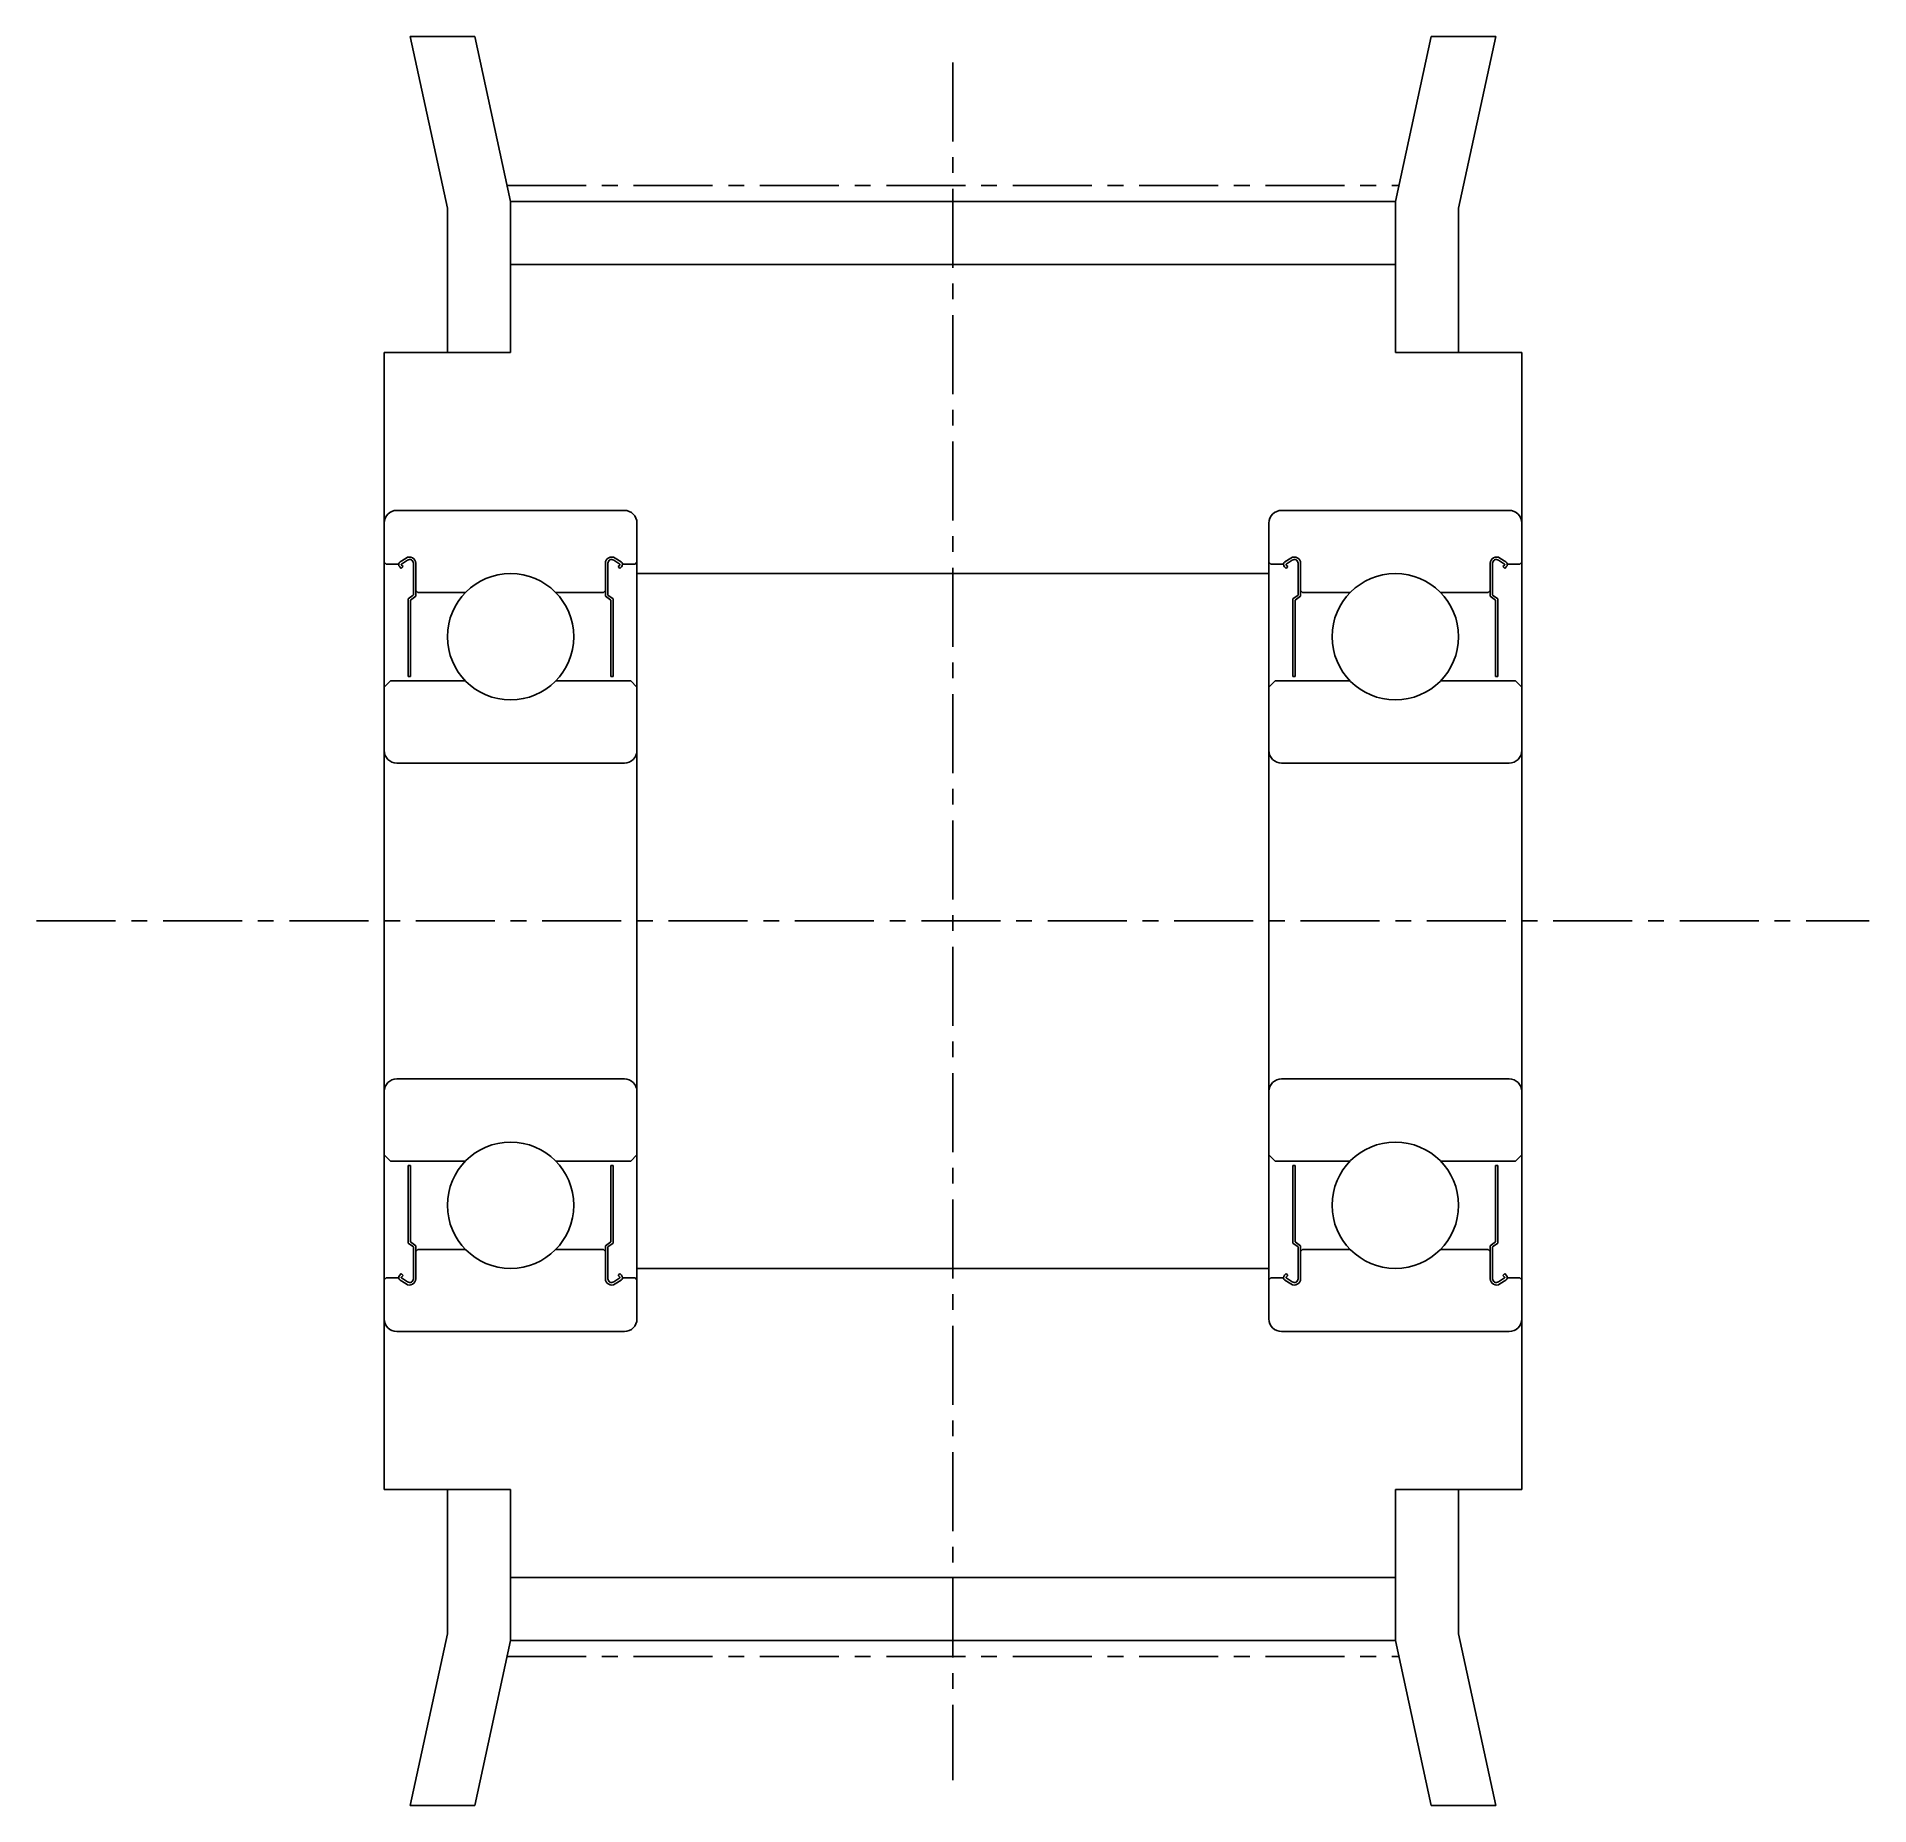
# Model space of a CAD drawing. Extents: x -286 to -130, y -61 to 66.
# Drawn here: x -159.05 to -130.05, y 37.91 to 65.91 of the extents above; entities outside this region: 2.
import ezdxf

# ---------------------------------------------------------------- set-up
doc = ezdxf.new("R2010")
doc.units = 0
doc.linetypes.add('CENTER', pattern=[2, 1.25, -0.25, 0.25, -0.25])
doc.layers.get('0').update_dxf_attribs({"linetype": 'CONTINUOUS'})
doc.layers.add('CENTER', color=1, linetype='CENTER')

msp = doc.modelspace()

# ---------------------------------------------------------------- linework, layer by layer
for p, q in [((-153.142, 65.914), (-152.551, 63.196)), ((-153.142, 65.914), (-152.118, 65.914)), ((-152.118, 65.914), (-151.551, 63.304)), ((-136.983, 65.914), (-137.551, 63.304)), ((-135.959, 65.914), (-136.983, 65.914)), ((-135.959, 65.914), (-136.551, 63.196)), ((-151.551, 63.304), (-137.551, 63.304)), ((-151.551, 63.304), (-151.551, 60.914)), ((-137.551, 63.304), (-137.551, 60.914)), ((-152.551, 63.196), (-152.551, 60.914)), ((-136.551, 63.196), (-136.551, 60.914)), ((-151.551, 62.309), (-137.551, 62.309)), ((-153.551, 60.914), (-153.551, 42.914)), ((-151.551, 60.914), (-153.551, 60.914)), ((-137.551, 60.914), (-135.551, 60.914)), ((-135.551, 60.914), (-135.551, 42.914)), ((-149.751, 58.414), (-153.351, 58.414)), ((-139.351, 58.414), (-135.751, 58.414)), ((-153.551, 58.214), (-153.551, 45.614)), ((-149.551, 58.214), (-149.551, 45.614)), ((-139.551, 58.214), (-139.551, 45.614)), ((-135.551, 58.214), (-135.551, 45.614)), ((-153.551, 57.594), (-153.521, 57.564)), ((-153.32, 57.564), (-153.52, 57.564)), ((-153.28, 57.496), (-153.306, 57.52)), ((-153.206, 57.66), (-153.299, 57.598)), ((-153.28, 57.496), (-153.252, 57.524)), ((-153.252, 57.524), (-153.278, 57.549)), ((-153.184, 57.626), (-153.276, 57.565)), ((-153.09, 57.074), (-153.09, 57.576)), ((-153.05, 57.054), (-153.05, 57.576)), ((-150.051, 57.576), (-150.051, 57.054)), ((-150.011, 57.576), (-150.011, 57.074)), ((-149.825, 57.565), (-149.917, 57.626)), ((-149.802, 57.598), (-149.895, 57.66)), ((-149.823, 57.549), (-149.849, 57.524)), ((-149.849, 57.524), (-149.821, 57.496)), ((-149.795, 57.52), (-149.821, 57.496)), ((-149.581, 57.564), (-149.781, 57.564)), ((-149.551, 57.594), (-149.581, 57.564)), ((-139.551, 57.594), (-139.521, 57.564)), ((-139.52, 57.564), (-139.32, 57.564)), ((-139.306, 57.52), (-139.28, 57.496)), ((-139.299, 57.598), (-139.206, 57.66)), ((-139.252, 57.524), (-139.28, 57.496)), ((-139.278, 57.549), (-139.252, 57.524)), ((-139.276, 57.565), (-139.184, 57.626)), ((-139.091, 57.576), (-139.091, 57.074)), ((-139.05, 57.576), (-139.05, 57.054)), ((-136.051, 57.054), (-136.051, 57.576)), ((-136.011, 57.074), (-136.011, 57.576)), ((-135.917, 57.626), (-135.825, 57.565)), ((-135.895, 57.66), (-135.802, 57.598)), ((-135.849, 57.524), (-135.823, 57.549)), ((-135.821, 57.496), (-135.849, 57.524)), ((-135.821, 57.496), (-135.795, 57.52)), ((-135.781, 57.564), (-135.581, 57.564)), ((-135.551, 57.594), (-135.581, 57.564)), ((-153.021, 57.114), (-153.05, 57.144)), ((-150.051, 57.144), (-150.081, 57.114)), ((-139.05, 57.144), (-139.021, 57.114)), ((-136.081, 57.114), (-136.051, 57.144)), ((-153.174, 57.012), (-153.091, 57.074)), ((-153.174, 55.786), (-153.174, 57.012)), ((-153.134, 56.992), (-153.05, 57.054)), ((-153.134, 55.786), (-153.134, 56.992)), ((-152.265, 57.114), (-153.02, 57.114)), ((-150.081, 57.114), (-150.836, 57.114)), ((-150.051, 57.054), (-149.967, 56.992)), ((-150.011, 57.074), (-149.927, 57.012)), ((-149.967, 56.992), (-149.967, 55.786)), ((-149.927, 57.012), (-149.927, 55.786)), ((-139.091, 57.074), (-139.174, 57.012)), ((-139.174, 57.012), (-139.174, 55.786)), ((-139.05, 57.054), (-139.134, 56.992)), ((-139.134, 56.992), (-139.134, 55.786)), ((-139.02, 57.114), (-138.265, 57.114)), ((-136.836, 57.114), (-136.081, 57.114)), ((-135.967, 56.992), (-136.051, 57.054)), ((-135.927, 57.012), (-136.011, 57.074)), ((-135.967, 55.786), (-135.967, 56.992)), ((-135.927, 55.786), (-135.927, 57.012)), ((-153.451, 55.714), (-153.551, 55.614)), ((-152.265, 55.714), (-153.451, 55.714)), ((-153.174, 55.786), (-153.134, 55.786)), ((-149.651, 55.714), (-150.836, 55.714)), ((-149.967, 55.786), (-149.927, 55.786)), ((-149.551, 55.614), (-149.651, 55.714)), ((-139.551, 55.614), (-139.451, 55.714)), ((-139.451, 55.714), (-138.265, 55.714)), ((-139.134, 55.786), (-139.174, 55.786)), ((-136.836, 55.714), (-135.651, 55.714)), ((-135.927, 55.786), (-135.967, 55.786)), ((-135.651, 55.714), (-135.551, 55.614)), ((-149.751, 54.414), (-153.351, 54.414)), ((-139.351, 54.414), (-135.751, 54.414)), ((-149.751, 49.414), (-153.351, 49.414)), ((-139.351, 49.414), (-135.751, 49.414)), ((-153.451, 48.114), (-153.551, 48.214)), ((-149.551, 48.214), (-149.651, 48.114)), ((-139.551, 48.214), (-139.451, 48.114)), ((-135.651, 48.114), (-135.551, 48.214)), ((-152.265, 48.114), (-153.451, 48.114)), ((-153.174, 46.815), (-153.174, 48.041)), ((-153.134, 48.041), (-153.174, 48.041)), ((-153.134, 46.835), (-153.134, 48.041)), ((-149.651, 48.114), (-150.836, 48.114)), ((-149.967, 48.041), (-149.967, 46.835)), ((-149.927, 48.041), (-149.967, 48.041)), ((-149.927, 48.041), (-149.927, 46.815)), ((-139.451, 48.114), (-138.265, 48.114)), ((-139.174, 48.041), (-139.134, 48.041)), ((-139.174, 48.041), (-139.174, 46.815)), ((-139.134, 48.041), (-139.134, 46.835)), ((-136.836, 48.114), (-135.651, 48.114)), ((-135.967, 48.041), (-135.927, 48.041)), ((-135.967, 46.835), (-135.967, 48.041)), ((-135.927, 46.815), (-135.927, 48.041)), ((-153.09, 46.753), (-153.174, 46.815)), ((-153.05, 46.773), (-153.134, 46.835)), ((-153.09, 46.251), (-153.09, 46.753)), ((-153.05, 46.251), (-153.05, 46.773)), ((-153.05, 46.684), (-153.02, 46.714)), ((-153.02, 46.714), (-152.265, 46.714)), ((-150.836, 46.714), (-150.081, 46.714)), ((-150.081, 46.714), (-150.051, 46.684)), ((-149.967, 46.835), (-150.051, 46.773)), ((-150.051, 46.773), (-150.051, 46.251)), ((-149.927, 46.815), (-150.011, 46.753)), ((-150.011, 46.753), (-150.011, 46.251)), ((-139.174, 46.815), (-139.091, 46.753)), ((-139.134, 46.835), (-139.05, 46.773)), ((-139.091, 46.753), (-139.091, 46.251)), ((-139.05, 46.773), (-139.05, 46.251)), ((-139.02, 46.714), (-139.05, 46.684)), ((-138.265, 46.714), (-139.02, 46.714)), ((-136.081, 46.714), (-136.836, 46.714)), ((-136.051, 46.684), (-136.081, 46.714)), ((-136.051, 46.773), (-135.967, 46.835)), ((-136.051, 46.251), (-136.051, 46.773)), ((-136.011, 46.753), (-135.927, 46.815)), ((-136.011, 46.251), (-136.011, 46.753)), ((-153.551, 46.234), (-153.52, 46.264)), ((-153.52, 46.264), (-153.32, 46.264)), ((-153.306, 46.307), (-153.28, 46.332)), ((-153.299, 46.229), (-153.206, 46.168)), ((-153.252, 46.303), (-153.28, 46.332)), ((-153.278, 46.278), (-153.252, 46.303)), ((-153.276, 46.263), (-153.184, 46.201)), ((-149.917, 46.201), (-149.825, 46.263)), ((-149.895, 46.168), (-149.802, 46.229)), ((-149.821, 46.332), (-149.849, 46.303)), ((-149.849, 46.303), (-149.823, 46.278)), ((-149.821, 46.332), (-149.795, 46.307)), ((-149.781, 46.264), (-149.581, 46.264)), ((-149.551, 46.234), (-149.581, 46.264)), ((-139.551, 46.234), (-139.521, 46.264)), ((-139.32, 46.264), (-139.52, 46.264)), ((-139.28, 46.332), (-139.306, 46.307)), ((-139.206, 46.168), (-139.299, 46.229)), ((-139.28, 46.332), (-139.252, 46.303)), ((-139.252, 46.303), (-139.278, 46.278)), ((-139.184, 46.201), (-139.276, 46.263)), ((-135.825, 46.263), (-135.917, 46.201)), ((-135.802, 46.229), (-135.895, 46.168)), ((-135.849, 46.303), (-135.821, 46.332)), ((-135.823, 46.278), (-135.849, 46.303)), ((-135.795, 46.307), (-135.821, 46.332)), ((-135.581, 46.264), (-135.781, 46.264)), ((-135.551, 46.234), (-135.581, 46.264)), ((-149.751, 45.414), (-153.351, 45.414)), ((-139.351, 45.414), (-135.751, 45.414)), ((-151.551, 42.914), (-153.551, 42.914)), ((-152.551, 40.631), (-152.551, 42.914)), ((-151.551, 40.524), (-151.551, 42.914)), ((-137.551, 42.914), (-135.551, 42.914)), ((-137.551, 40.524), (-137.551, 42.914)), ((-136.551, 40.631), (-136.551, 42.914)), ((-151.551, 41.519), (-137.551, 41.519)), ((-153.142, 37.914), (-152.551, 40.631)), ((-135.959, 37.914), (-136.551, 40.631)), ((-152.118, 37.914), (-151.551, 40.524)), ((-151.551, 40.524), (-137.551, 40.524)), ((-136.983, 37.914), (-137.551, 40.524)), ((-153.142, 37.914), (-152.118, 37.914)), ((-135.959, 37.914), (-136.983, 37.914))]:
    msp.add_line(p, q)
at = {"color": 7, "linetype": 'CONTINUOUS'}
for p, q in [((-149.551, 57.414), (-139.551, 57.414)), ((-149.551, 46.414), (-139.551, 46.414))]:
    msp.add_line(p, q, dxfattribs=at)
for centre in [(-151.551, 56.414), (-137.551, 56.414), (-151.551, 47.414), (-137.551, 47.414)]:
    msp.add_circle(centre, 1)
for centre, radius, start, end in [((-153.351, 58.214), 0.2, 90, 180), ((-149.751, 58.214), 0.2, 0, 90), ((-139.351, 58.214), 0.2, 90, 180), ((-135.751, 58.214), 0.2, 360, 90), ((-153.271, 57.556), 0.05, 123.5192, 226.0607), ((-153.271, 57.556), 0.01, 123.5173, 226.0606), ((-153.15, 57.576), 0.1, 0, 123.5193), ((-153.15, 57.576), 0.06, 0, 123.519), ((-149.951, 57.576), 0.1, 56.4807, 179.9999), ((-149.951, 57.576), 0.06, 56.481, 179.9999), ((-149.83, 57.556), 0.01, 313.9392, 56.4827), ((-149.83, 57.556), 0.05, 313.9392, 56.4807), ((-139.271, 57.556), 0.05, 123.5193, 226.0608), ((-139.271, 57.556), 0.01, 123.5173, 226.0608), ((-139.15, 57.576), 0.1, 0.0001, 123.5193), ((-139.15, 57.576), 0.06, 0.0001, 123.519), ((-135.951, 57.576), 0.1, 56.4807, 180), ((-135.951, 57.576), 0.06, 56.481, 180), ((-135.83, 57.556), 0.01, 313.9394, 56.4827), ((-135.83, 57.556), 0.05, 313.9393, 56.4808), ((-153.351, 54.614), 0.2, 180, 270), ((-149.751, 54.614), 0.2, 270, 0), ((-139.351, 54.614), 0.2, 180, 270), ((-135.751, 54.614), 0.2, 270, 360), ((-153.351, 49.214), 0.2, 90, 180), ((-149.751, 49.214), 0.2, 0, 90), ((-139.351, 49.214), 0.2, 90, 180), ((-135.751, 49.214), 0.2, 360, 90), ((-153.271, 46.271), 0.05, 133.939, 236.4802), ((-153.271, 46.271), 0.01, 133.9374, 236.4796), ((-153.15, 46.251), 0.1, 236.4805, 0), ((-153.15, 46.251), 0.06, 236.4806, 0), ((-149.951, 46.251), 0.1, 179.9999, 303.5193), ((-149.951, 46.251), 0.06, 179.9999, 303.5193), ((-149.83, 46.271), 0.01, 303.5203, 46.0625), ((-149.83, 46.271), 0.05, 303.5195, 46.061), ((-139.271, 46.271), 0.05, 133.939, 236.4805), ((-139.271, 46.271), 0.01, 133.9375, 236.4797), ((-139.15, 46.251), 0.1, 236.4807, 0.0001), ((-139.15, 46.251), 0.06, 236.4807, 0.0001), ((-135.951, 46.251), 0.1, 180, 303.5195), ((-135.951, 46.251), 0.06, 180, 303.5194), ((-135.83, 46.271), 0.01, 303.5204, 46.0626), ((-135.83, 46.271), 0.05, 303.5198, 46.061), ((-153.351, 45.614), 0.2, 180, 270), ((-149.751, 45.614), 0.2, 270, 0), ((-139.351, 45.614), 0.2, 180, 270), ((-135.751, 45.614), 0.2, 270, 360)]:
    msp.add_arc(centre, radius, start, end)
at = {"layer": 'CENTER', "color": 1, "linetype": 'CENTER'}
for p, q in [((-144.551, 65.506), (-144.551, 38.315)), ((-151.605, 63.559), (-137.496, 63.559)), ((-159.051, 51.914), (-130.051, 51.914)), ((-151.605, 40.269), (-137.496, 40.269))]:
    msp.add_line(p, q, dxfattribs=at)

# ---------------------------------------------------------------- texts
at = {"color": 7, "linetype": 'CONTINUOUS'}
for s, p in [('AATFW36-MXL050-5', (-285.987, -49.998)), ('AATFW36-MXL050', (-285.987, -60.81))]:
    msp.add_text(s, height=6, dxfattribs=at).set_placement(p)

doc.saveas('drawing.dxf')
